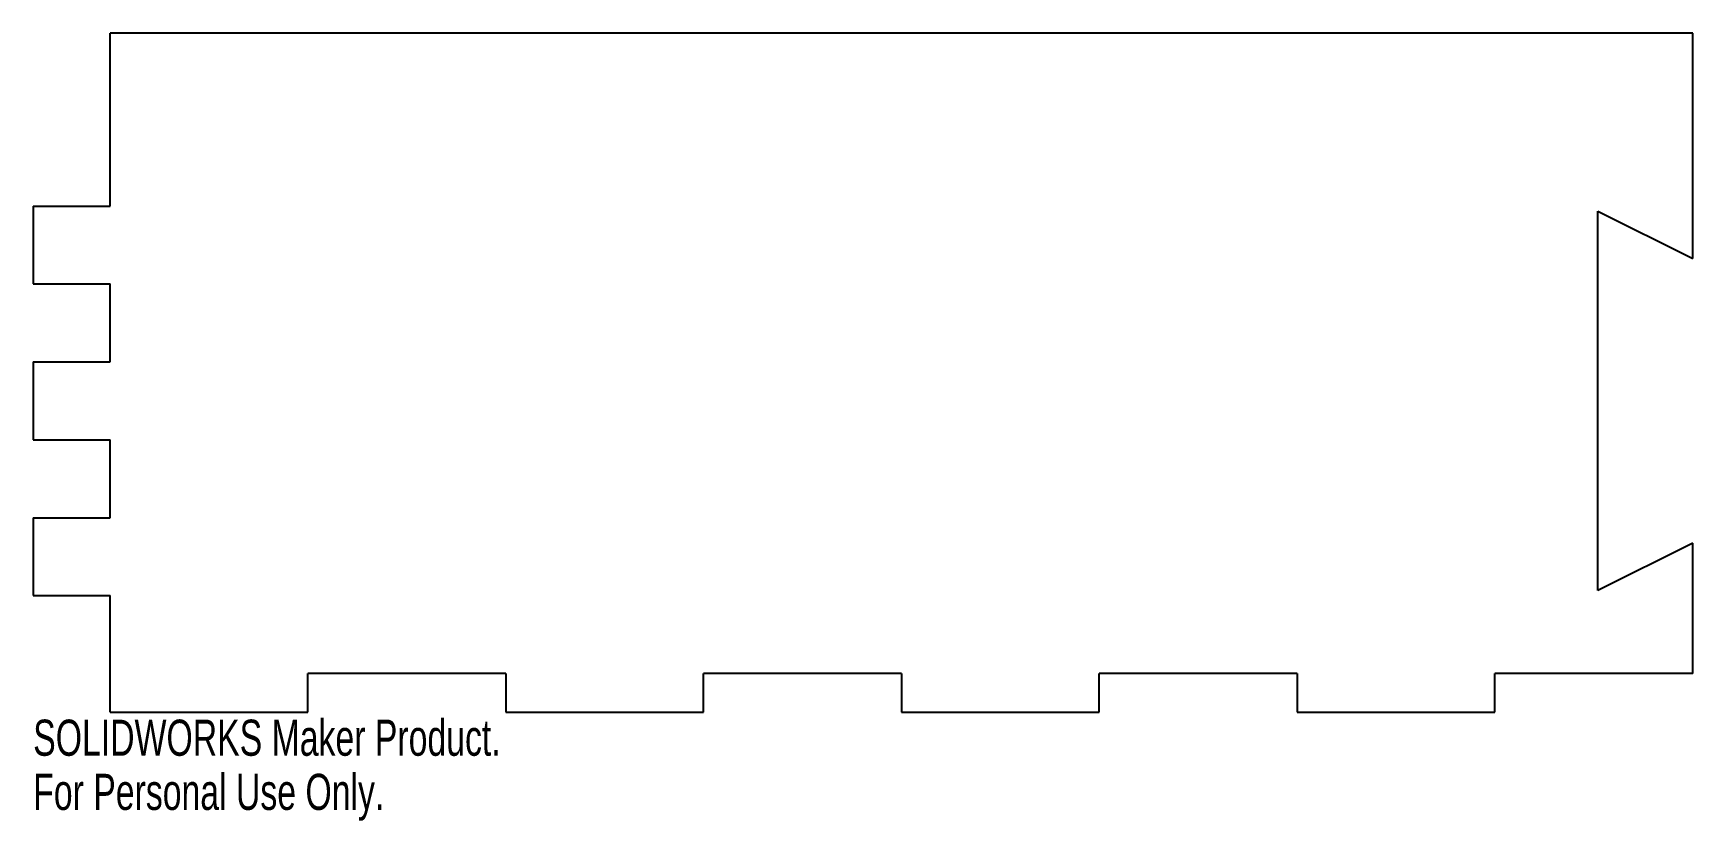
# Model space of a CAD drawing. Header units: millimetres. Extents: x -444 to -222, y -20 to 86.
import ezdxf

# ---------------------------------------------------------------- set-up
doc = ezdxf.new("R2010")
doc.units = ezdxf.units.MM
doc.styles.add('SLDTEXTSTYLE0', font='TXT', dxfattribs={"width": 0.7})

msp = doc.modelspace()

# ---------------------------------------------------------------- linework, layer by layer
at = {"color": 7, "linetype": 'Continuous', "lineweight": 25}
for p, q in [((-434.2, 62.59), (-434.2, 85.72)), ((-222.25, 85.72), (-434.2, 85.72)), ((-222.25, 55.56), (-222.25, 85.72)), ((-444.5, 62.59), (-434.2, 62.59)), ((-444.5, 62.59), (-444.5, 52.16)), ((-234.95, 11.11), (-234.95, 61.91)), ((-234.95, 61.91), (-222.25, 55.56)), ((-444.5, 52.16), (-434.2, 52.16)), ((-434.2, 41.73), (-434.2, 52.16)), ((-444.5, 41.73), (-434.2, 41.73)), ((-444.5, 41.73), (-444.5, 31.3)), ((-444.5, 31.3), (-434.2, 31.3)), ((-434.2, 20.86), (-434.2, 31.3)), ((-444.5, 20.86), (-434.2, 20.86)), ((-444.5, 20.86), (-444.5, 10.43)), ((-222.25, 17.46), (-234.95, 11.11)), ((-222.25, 0), (-222.25, 17.46)), ((-444.5, 10.43), (-434.2, 10.43)), ((-434.2, -5.15), (-434.2, 10.43)), ((-407.71, -5.15), (-407.71, 0)), ((-381.21, 0), (-407.71, 0)), ((-381.21, 0), (-381.21, -5.15)), ((-354.72, -5.15), (-354.72, 0)), ((-328.22, 0), (-354.72, 0)), ((-328.22, 0), (-328.22, -5.15)), ((-301.73, -5.15), (-301.73, 0)), ((-275.24, 0), (-301.73, 0)), ((-275.24, 0), (-275.24, -5.15)), ((-248.74, -5.15), (-248.74, 0)), ((-222.25, 0), (-248.74, 0)), ((-434.2, -5.15), (-407.71, -5.15)), ((-381.21, -5.15), (-354.72, -5.15)), ((-328.22, -5.15), (-301.73, -5.15)), ((-275.24, -5.15), (-248.74, -5.15))]:
    msp.add_line(p, q, dxfattribs=at)

# ---------------------------------------------------------------- texts
at = {"color": 7, "linetype": 'Continuous', "char_height": 4.8336, "attachment_point": 1, "style": 'SLDTEXTSTYLE0'}
for s, insert in [('SOLIDWORKS Maker Product.', (-444.5, -6.17)), ('For Personal Use Only.', (-444.5, -13.42))]:
    msp.add_mtext(s, dxfattribs=dict(at, insert=insert))

doc.saveas('drawing.dxf')
